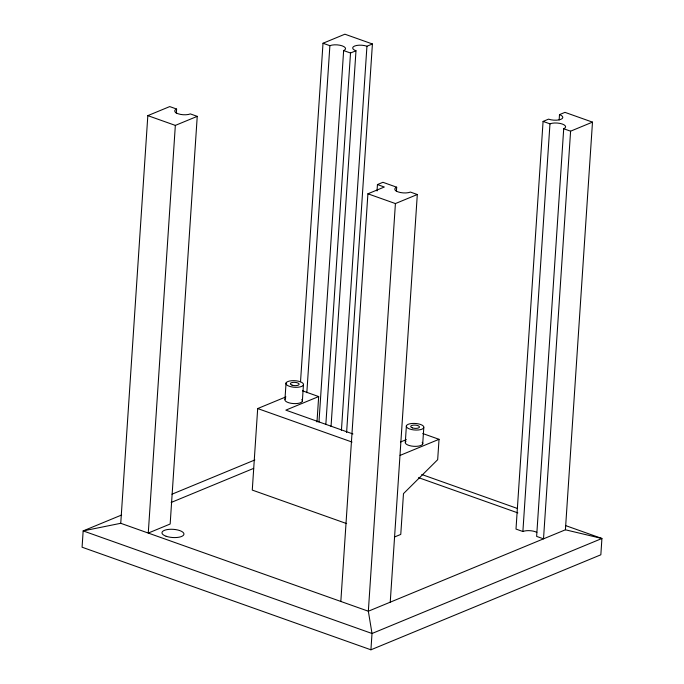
<?xml version="1.0" encoding="UTF-8"?>
<svg xmlns="http://www.w3.org/2000/svg" width="684" height="684" viewBox="0 0 684 684"><rect width="100%" height="100%" fill="white"/><g stroke="black" fill="none" stroke-linecap="round" stroke-linejoin="round"><path stroke-width="1.03" d="M121.641 515.001L83.157 530.904L82.08 547.209L370.925 649.8L600.843 554.792L601.92 538.488L565.411 529.792L368.343 611.222L120.752 523.294L147.829 115.63L169.726 106.584L176.609 109.03A8.806 3.283 3.8 0 0 178.011 113.732A8.806 3.283 3.8 0 0 190.357 113.912L197.24 116.357L170.162 524.012L148.266 533.067L175.343 125.403L197.24 116.357M176.327 113.287L176.609 109.03M285.912 396.891L257.688 408.553L252.276 490.086L346.651 523.602M284.963 399.311L286.049 383.006M300.524 381.723L323.01 43.246L344.907 34.2L372.412 43.973L346.608 432.468M302.354 401.277L303.431 384.972A8.806 3.283 3.8 0 0 291.521 380.74A8.806 3.283 3.8 0 0 289.264 386.255A8.806 3.283 3.8 0 0 303.431 384.972M306.834 392.684L329.885 45.691L323.01 43.246M316.991 421.977L318.676 396.566L302.439 390.795M318.966 422.045L343.642 50.573A8.806 3.283 3.8 0 0 342.239 45.871A8.806 3.283 3.8 0 0 329.885 45.691M325.841 424.49L350.516 53.019L355.988 50.753A8.806 3.283 3.8 0 1 354.586 46.05A8.806 3.283 3.8 0 1 366.94 46.23L372.412 43.973M331.039 426.483L355.988 50.753M341.419 430.475L366.94 46.23M340.829 601.458L367.906 193.794L384.331 187.014L377.448 184.569L377.029 190.956M390.239 602.176L417.308 194.521L395.412 203.567L368.343 611.222L372.011 633.495L370.925 649.8M396.395 191.452L396.677 187.194L382.929 182.303L377.448 184.569M405.321 442.061L406.399 425.747M422.703 444.027L423.789 427.722A8.806 3.283 3.8 0 0 411.879 423.49A8.806 3.283 3.8 0 0 409.622 428.996A8.806 3.283 3.8 0 0 423.789 427.722M422.789 433.545L439.034 439.308L437.674 459.691L403.474 493.643L400.773 534.409L394.386 537.051M565.411 529.792L592.489 122.128L564.975 112.364L559.503 114.621A8.806 3.283 3.8 0 1 560.906 119.332A8.806 3.283 3.8 0 1 548.559 119.144L543.079 121.41L516.001 529.074L522.884 531.511A8.806 3.283 3.8 0 1 536.829 532.4M522.884 531.511L549.962 123.855L543.079 121.41M559.153 119.948L559.503 114.621M549.962 123.855A8.806 3.283 3.8 0 1 562.308 124.035A8.806 3.283 3.8 0 1 563.71 128.737L536.632 536.401L543.515 538.838L570.593 131.183L592.489 122.128M318.676 396.566L285.835 410.135L352.935 433.972M171.966 494.207L254.858 459.956M171.145 502.475L253.678 468.369M400.585 441.984L406.382 439.59M400.106 455.39L439.034 439.308M120.752 523.294L83.157 530.904L372.011 633.495L601.92 538.488L565.694 525.62M343.642 50.573L350.516 53.019M563.71 128.737L570.593 131.183M417.308 194.521L410.434 192.076A8.806 3.283 3.8 0 1 398.079 191.896A8.806 3.283 3.8 0 1 396.677 187.194M147.829 115.63L175.343 125.403M367.906 193.794L395.412 203.567M257.688 408.553L352.063 442.069M421.772 474.499L517.386 508.46M418.548 477.637L517.839 512.897M301.841 399.559A8.806 3.283 3.8 0 1 293.504 403.577A8.806 3.283 3.8 0 1 285.596 398.524M422.19 442.3A8.806 3.283 3.8 0 1 413.854 446.319A8.806 3.283 3.8 0 1 405.954 441.266M166.126 536.256A11.012 4.104 3.8 0 0 183.834 534.657A11.012 4.104 3.8 0 0 168.948 529.365A11.012 4.104 3.8 0 0 166.126 536.256M292.008 385.118A4.403 1.642 3.8 0 0 299.088 384.485A4.403 1.642 3.8 0 0 293.128 382.365A4.403 1.642 3.8 0 0 292.008 385.118M412.358 427.868A4.403 1.642 3.8 0 0 419.437 427.226A4.403 1.642 3.8 0 0 413.487 425.115A4.403 1.642 3.8 0 0 412.358 427.868"/></g></svg>
